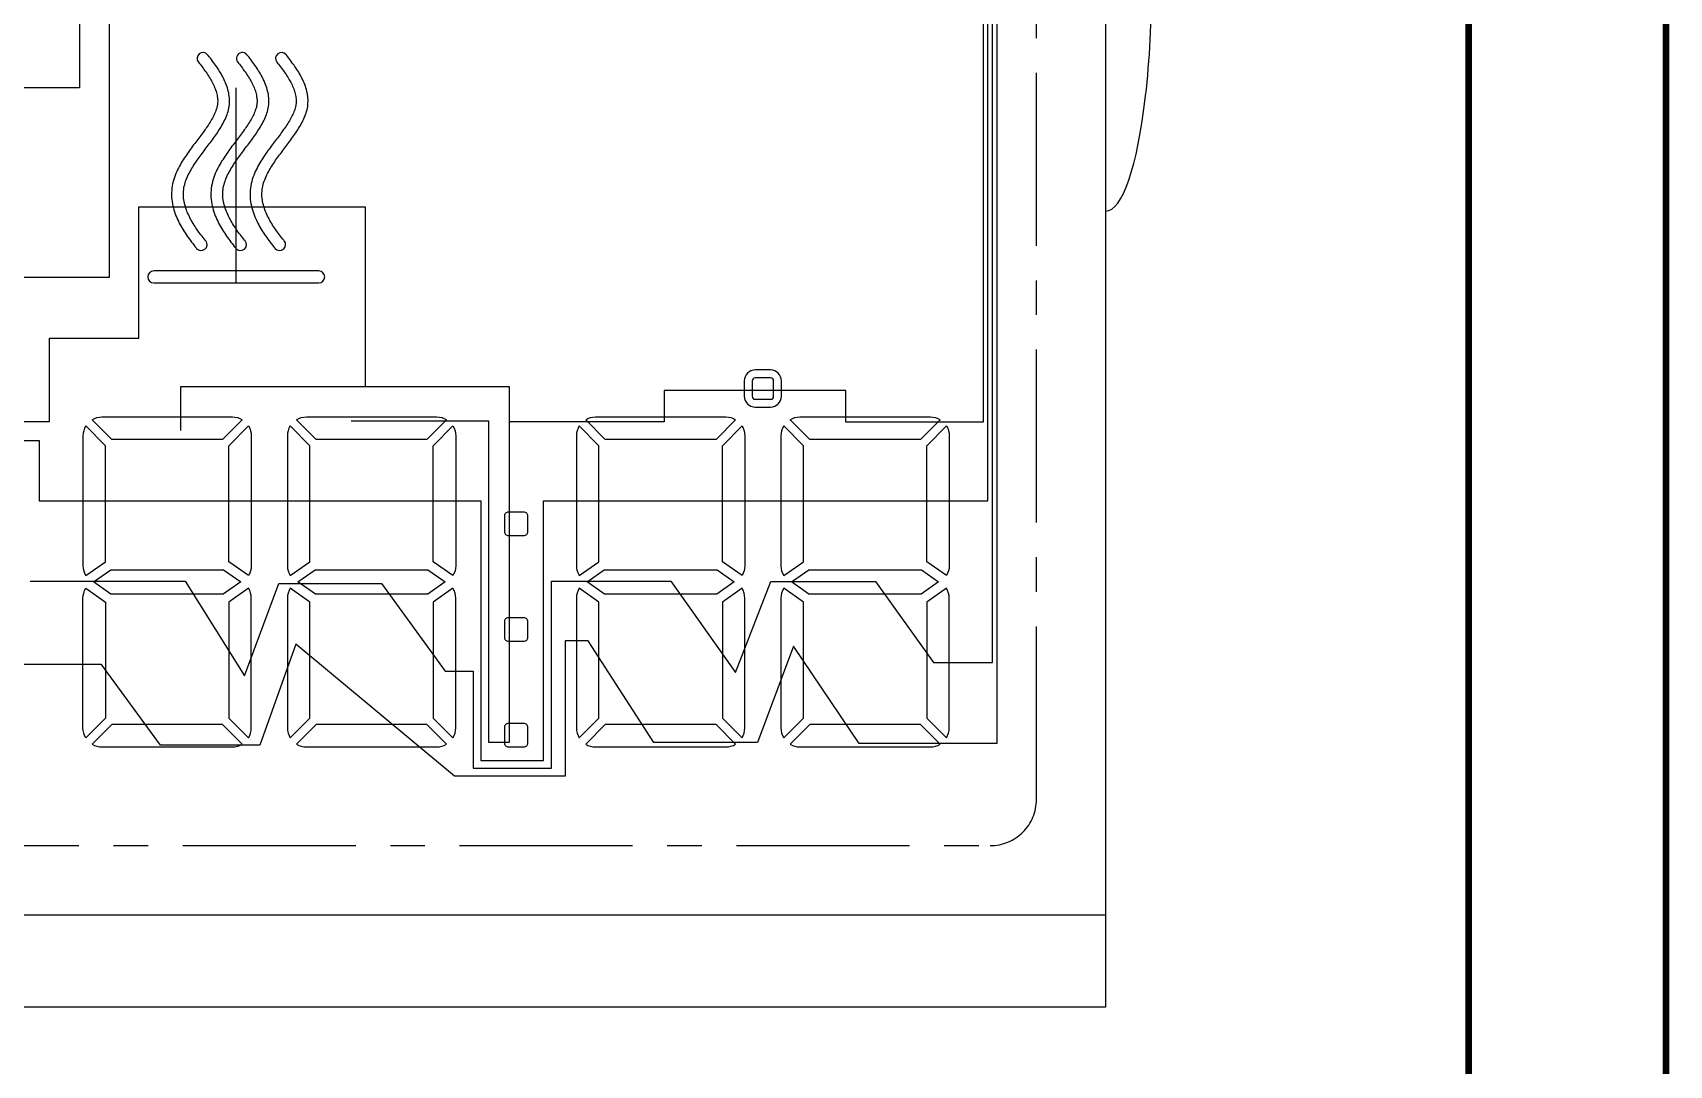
# Model space of a CAD drawing. Header units: millimetres. Extents: x 50 to 800, y 302 to 428.
# Drawn here: x 573.88 to 609.35, y 359.97 to 382.34 of the extents above; entities that cross this region are included whole.
import ezdxf

# ---------------------------------------------------------------- set-up
doc = ezdxf.new("R2010")
doc.units = ezdxf.units.MM
doc.header["$LTSCALE"] = 3
doc.linetypes.add('CENTER', pattern=[2, 1.25, -0.25, 0.25, -0.25])
for name, color, linetype in [('1', 4, 'CONTINUOUS'), ('com', 1, 'CONTINUOUS'), ('DWG', 7, 'CONTINUOUS'), ('title', 7, 'CONTINUOUS')]:
    doc.layers.add(name, color=color, linetype=linetype)

# ---------------------------------------------------------------- blocks, each defined once
blk = doc.blocks.new('SIGN-C')
at = {"layer": '1', "color": 4, "const_width": 0.238}
blk.add_lwpolyline([(0, 0), (0, 210), (297, 210), (297, 0)], close=True, dxfattribs=at)
at = {"layer": 'title', "const_width": 0.238}
blk.add_lwpolyline([(7.137, 7.137), (7.137, 202.863), (289.863, 202.863), (289.863, 7.137)], close=True, dxfattribs=at)
blk = doc.blocks.new('SPC')
at = {"layer": 'DWG'}
for points in [[(56.813, 18.351), (56.834, 18.381), (56.856, 18.411), (56.877, 18.441), (56.899, 18.471), (56.921, 18.501), (56.944, 18.531), (56.966, 18.56), (56.988, 18.59), (57.01, 18.62), (57.033, 18.649), (57.055, 18.679), (57.077, 18.709), (57.1, 18.738), (57.122, 18.768), (57.144, 18.798), (57.166, 18.828), (57.187, 18.858), (57.209, 18.888), (57.23, 18.919), (57.251, 18.95), (57.271, 18.98), (57.291, 19.012), (57.311, 19.043), (57.331, 19.075), (57.349, 19.107), (57.368, 19.139), (57.385, 19.171), (57.402, 19.204), (57.418, 19.238), (57.434, 19.272), (57.448, 19.306), (57.461, 19.341), (57.473, 19.376), (57.484, 19.411), (57.493, 19.447), (57.501, 19.483), (57.507, 19.52), (57.512, 19.557), (57.514, 19.594), (57.515, 19.631), (57.515, 19.668), (57.512, 19.705), (57.509, 19.742), (57.503, 19.779), (57.496, 19.815), (57.488, 19.851), (57.479, 19.887), (57.468, 19.923), (57.457, 19.958), (57.444, 19.993), (57.43, 20.027), (57.416, 20.061), (57.4, 20.095), (57.384, 20.128), (57.367, 20.161), (57.349, 20.194), (57.331, 20.226), (57.312, 20.258), (57.293, 20.29), (57.273, 20.321), (57.253, 20.352), (57.232, 20.383), (57.211, 20.414), (57.189, 20.444), (57.167, 20.474), (57.145, 20.503), (57.123, 20.533), (57.1, 20.562), (57.077, 20.591), (57.053, 20.62), (57.038, 20.639, 1), (56.839, 20.476), (56.854, 20.458), (56.876, 20.431), (56.897, 20.403), (56.919, 20.376), (56.94, 20.348), (56.96, 20.321), (56.981, 20.293), (57, 20.265), (57.02, 20.238), (57.038, 20.21), (57.057, 20.182), (57.075, 20.154), (57.092, 20.126), (57.108, 20.098), (57.124, 20.07), (57.139, 20.041), (57.154, 20.013), (57.168, 19.985), (57.18, 19.957), (57.192, 19.929), (57.204, 19.901), (57.214, 19.873), (57.223, 19.846), (57.231, 19.818), (57.238, 19.791), (57.244, 19.764), (57.249, 19.737), (57.253, 19.71), (57.256, 19.684), (57.258, 19.658), (57.258, 19.632), (57.257, 19.607), (57.255, 19.581), (57.252, 19.556), (57.248, 19.532), (57.243, 19.506), (57.236, 19.481), (57.228, 19.455), (57.219, 19.428), (57.209, 19.401), (57.198, 19.374), (57.185, 19.347), (57.172, 19.319), (57.158, 19.291), (57.143, 19.263), (57.127, 19.235), (57.11, 19.207), (57.093, 19.179), (57.075, 19.15), (57.056, 19.122), (57.037, 19.093), (57.018, 19.065), (56.998, 19.036), (56.978, 19.008), (56.957, 18.979), (56.936, 18.95), (56.915, 18.921), (56.893, 18.892), (56.871, 18.863), (56.85, 18.834), (56.827, 18.804), (56.805, 18.775), (56.783, 18.745), (56.76, 18.715), (56.737, 18.685), (56.715, 18.654), (56.692, 18.624), (56.669, 18.593), (56.647, 18.561), (56.624, 18.53), (56.602, 18.498), (56.579, 18.465), (56.557, 18.432), (56.535, 18.399), (56.513, 18.365), (56.491, 18.33), (56.47, 18.295), (56.449, 18.259), (56.429, 18.222), (56.409, 18.184), (56.39, 18.145), (56.371, 18.106), (56.353, 18.065), (56.337, 18.023), (56.321, 17.98), (56.307, 17.936), (56.294, 17.89), (56.282, 17.844), (56.273, 17.796), (56.266, 17.747), (56.261, 17.698), (56.259, 17.65), (56.259, 17.601), (56.26, 17.553), (56.264, 17.505), (56.27, 17.458), (56.278, 17.411), (56.287, 17.366), (56.298, 17.321), (56.31, 17.277), (56.324, 17.233), (56.338, 17.191), (56.354, 17.15), (56.371, 17.109), (56.388, 17.069), (56.407, 17.03), (56.426, 16.992), (56.446, 16.954), (56.466, 16.918), (56.487, 16.881), (56.508, 16.846), (56.53, 16.811), (56.552, 16.777), (56.575, 16.743), (56.597, 16.709), (56.621, 16.676), (56.644, 16.644), (56.668, 16.612), (56.692, 16.58), (56.716, 16.549), (56.74, 16.518), (56.765, 16.487), (56.789, 16.457), (56.801, 16.442, 1), (57, 16.606), (56.988, 16.62), (56.965, 16.649), (56.942, 16.678), (56.919, 16.707), (56.896, 16.736), (56.874, 16.766), (56.852, 16.796), (56.83, 16.826), (56.809, 16.856), (56.788, 16.887), (56.767, 16.917), (56.747, 16.949), (56.728, 16.98), (56.708, 17.012), (56.69, 17.044), (56.672, 17.077), (56.655, 17.109), (56.638, 17.143), (56.622, 17.176), (56.607, 17.21), (56.593, 17.244), (56.58, 17.279), (56.568, 17.314), (56.557, 17.349), (56.547, 17.385), (56.538, 17.421), (56.531, 17.458), (56.525, 17.494), (56.52, 17.531), (56.517, 17.568), (56.516, 17.605), (56.516, 17.642), (56.518, 17.679), (56.522, 17.716), (56.527, 17.753), (56.534, 17.789), (56.543, 17.825), (56.553, 17.861), (56.564, 17.896), (56.577, 17.931), (56.591, 17.966), (56.606, 18), (56.621, 18.033), (56.638, 18.066), (56.655, 18.099), (56.673, 18.132), (56.692, 18.164), (56.711, 18.196), (56.73, 18.227), (56.75, 18.258), (56.771, 18.289), (56.792, 18.32)], [(58.038, 19.347), (58.025, 19.319), (58.011, 19.291), (57.996, 19.263), (57.98, 19.235), (57.963, 19.207), (57.946, 19.179), (57.928, 19.15), (57.909, 19.122), (57.89, 19.093), (57.871, 19.065), (57.851, 19.036), (57.831, 19.008), (57.81, 18.979), (57.789, 18.95), (57.768, 18.921), (57.746, 18.892), (57.724, 18.863), (57.702, 18.834), (57.68, 18.804), (57.658, 18.775), (57.636, 18.745), (57.613, 18.715), (57.59, 18.685), (57.568, 18.654), (57.545, 18.624), (57.522, 18.593), (57.5, 18.561), (57.477, 18.53), (57.455, 18.498), (57.432, 18.465), (57.41, 18.432), (57.388, 18.399), (57.366, 18.365), (57.344, 18.33), (57.323, 18.295), (57.302, 18.259), (57.282, 18.222), (57.262, 18.184), (57.243, 18.145), (57.224, 18.106), (57.206, 18.065), (57.19, 18.023), (57.174, 17.98), (57.16, 17.936), (57.147, 17.89), (57.135, 17.844), (57.126, 17.796), (57.119, 17.747), (57.114, 17.698), (57.112, 17.65), (57.112, 17.601), (57.113, 17.553), (57.117, 17.505), (57.123, 17.458), (57.131, 17.411), (57.14, 17.366), (57.151, 17.321), (57.163, 17.277), (57.176, 17.233), (57.191, 17.191), (57.207, 17.15), (57.224, 17.109), (57.241, 17.069), (57.26, 17.03), (57.279, 16.992), (57.299, 16.954), (57.319, 16.918), (57.34, 16.881), (57.361, 16.846), (57.383, 16.811), (57.405, 16.777), (57.428, 16.743), (57.45, 16.709), (57.474, 16.676), (57.497, 16.644), (57.521, 16.612), (57.545, 16.58), (57.569, 16.549), (57.593, 16.518), (57.618, 16.487), (57.642, 16.457), (57.654, 16.442, 1), (57.853, 16.606), (57.841, 16.62), (57.818, 16.649), (57.795, 16.678), (57.772, 16.707), (57.749, 16.736), (57.727, 16.766), (57.705, 16.796), (57.683, 16.826), (57.662, 16.856), (57.641, 16.887), (57.62, 16.917), (57.6, 16.949), (57.581, 16.98), (57.561, 17.012), (57.543, 17.044), (57.525, 17.077), (57.508, 17.109), (57.491, 17.143), (57.475, 17.176), (57.46, 17.21), (57.446, 17.244), (57.433, 17.279), (57.421, 17.314), (57.41, 17.349), (57.4, 17.385), (57.391, 17.421), (57.384, 17.458), (57.378, 17.494), (57.373, 17.531), (57.37, 17.568), (57.369, 17.605), (57.369, 17.642), (57.371, 17.679), (57.375, 17.716), (57.38, 17.753), (57.387, 17.789), (57.396, 17.825), (57.406, 17.861), (57.417, 17.896), (57.43, 17.931), (57.444, 17.966), (57.459, 18), (57.474, 18.033), (57.491, 18.066), (57.508, 18.099), (57.526, 18.132), (57.545, 18.164), (57.564, 18.196), (57.583, 18.227), (57.603, 18.258), (57.624, 18.289), (57.645, 18.32), (57.666, 18.351), (57.687, 18.381), (57.709, 18.411), (57.73, 18.441), (57.752, 18.471), (57.774, 18.501), (57.796, 18.531), (57.819, 18.56), (57.841, 18.59), (57.863, 18.62), (57.886, 18.649), (57.908, 18.679), (57.93, 18.709), (57.953, 18.738), (57.975, 18.768), (57.997, 18.798), (58.018, 18.828), (58.04, 18.858), (58.062, 18.888), (58.083, 18.919), (58.104, 18.95), (58.124, 18.98), (58.144, 19.012), (58.164, 19.043), (58.184, 19.075), (58.202, 19.107), (58.221, 19.139), (58.238, 19.171), (58.255, 19.204), (58.271, 19.238), (58.287, 19.272), (58.301, 19.306), (58.314, 19.341), (58.326, 19.376), (58.337, 19.411), (58.346, 19.447), (58.354, 19.483), (58.36, 19.52), (58.365, 19.557), (58.367, 19.594), (58.368, 19.631), (58.368, 19.668), (58.365, 19.705), (58.362, 19.742), (58.356, 19.779), (58.349, 19.815), (58.341, 19.851), (58.332, 19.887), (58.321, 19.923), (58.31, 19.958), (58.297, 19.993), (58.283, 20.027), (58.269, 20.061), (58.253, 20.095), (58.237, 20.128), (58.22, 20.161), (58.202, 20.194), (58.184, 20.226), (58.165, 20.258), (58.146, 20.29), (58.126, 20.321), (58.106, 20.352), (58.085, 20.383), (58.064, 20.414), (58.042, 20.444), (58.02, 20.474), (57.998, 20.503), (57.975, 20.533), (57.953, 20.562), (57.93, 20.591), (57.906, 20.62), (57.891, 20.639, 1), (57.692, 20.476), (57.707, 20.458), (57.729, 20.431), (57.75, 20.403), (57.772, 20.376), (57.793, 20.348), (57.813, 20.321), (57.834, 20.293), (57.853, 20.265), (57.873, 20.238), (57.891, 20.21), (57.91, 20.182), (57.928, 20.154), (57.945, 20.126), (57.961, 20.098), (57.977, 20.07), (57.992, 20.041), (58.007, 20.013), (58.021, 19.985), (58.033, 19.957), (58.045, 19.929), (58.057, 19.901), (58.067, 19.873), (58.076, 19.846), (58.084, 19.818), (58.091, 19.791), (58.097, 19.764), (58.102, 19.737), (58.106, 19.71), (58.109, 19.684), (58.111, 19.658), (58.111, 19.632), (58.11, 19.607), (58.108, 19.581), (58.105, 19.556), (58.101, 19.532), (58.096, 19.506), (58.089, 19.481), (58.081, 19.455), (58.072, 19.428), (58.062, 19.401), (58.051, 19.374)], [(58.514, 18.351), (58.535, 18.381), (58.557, 18.411), (58.579, 18.441), (58.6, 18.471), (58.623, 18.501), (58.645, 18.531), (58.667, 18.561), (58.689, 18.59), (58.712, 18.62), (58.734, 18.65), (58.756, 18.679), (58.779, 18.709), (58.801, 18.739), (58.823, 18.768), (58.845, 18.798), (58.867, 18.828), (58.888, 18.858), (58.91, 18.889), (58.931, 18.919), (58.952, 18.95), (58.972, 18.981), (58.993, 19.012), (59.012, 19.043), (59.032, 19.075), (59.051, 19.107), (59.069, 19.139), (59.086, 19.172), (59.103, 19.205), (59.12, 19.238), (59.135, 19.272), (59.149, 19.306), (59.162, 19.341), (59.174, 19.376), (59.185, 19.411), (59.194, 19.447), (59.202, 19.484), (59.208, 19.52), (59.213, 19.557), (59.215, 19.594), (59.216, 19.631), (59.216, 19.668), (59.214, 19.705), (59.21, 19.742), (59.204, 19.779), (59.198, 19.815), (59.19, 19.851), (59.18, 19.887), (59.17, 19.923), (59.158, 19.958), (59.145, 19.993), (59.131, 20.027), (59.117, 20.062), (59.101, 20.095), (59.085, 20.129), (59.068, 20.162), (59.051, 20.194), (59.032, 20.227), (59.013, 20.259), (58.994, 20.29), (58.974, 20.322), (58.954, 20.353), (58.933, 20.383), (58.912, 20.414), (58.89, 20.444), (58.868, 20.474), (58.846, 20.504), (58.824, 20.533), (58.801, 20.562), (58.778, 20.591), (58.755, 20.62), (58.739, 20.639, 1), (58.54, 20.476), (58.555, 20.458), (58.577, 20.431), (58.599, 20.403), (58.62, 20.376), (58.641, 20.348), (58.662, 20.321), (58.682, 20.293), (58.702, 20.266), (58.721, 20.238), (58.74, 20.21), (58.758, 20.182), (58.776, 20.154), (58.793, 20.126), (58.809, 20.098), (58.825, 20.07), (58.841, 20.042), (58.855, 20.014), (58.869, 19.985), (58.882, 19.957), (58.894, 19.929), (58.905, 19.901), (58.915, 19.873), (58.924, 19.846), (58.932, 19.818), (58.939, 19.791), (58.946, 19.764), (58.95, 19.737), (58.954, 19.71), (58.957, 19.684), (58.959, 19.658), (58.959, 19.632), (58.958, 19.607), (58.957, 19.582), (58.954, 19.557), (58.949, 19.532), (58.944, 19.507), (58.937, 19.481), (58.93, 19.455), (58.92, 19.428), (58.91, 19.402), (58.899, 19.374), (58.886, 19.347), (58.873, 19.319), (58.859, 19.291), (58.844, 19.263), (58.828, 19.235), (58.811, 19.207), (58.794, 19.179), (58.776, 19.15), (58.758, 19.122), (58.739, 19.094), (58.719, 19.065), (58.699, 19.036), (58.679, 19.008), (58.658, 18.979), (58.637, 18.95), (58.616, 18.921), (58.594, 18.892), (58.573, 18.863), (58.551, 18.834), (58.528, 18.804), (58.506, 18.775), (58.484, 18.745), (58.461, 18.715), (58.439, 18.685), (58.416, 18.655), (58.393, 18.624), (58.371, 18.593), (58.348, 18.562), (58.325, 18.53), (58.303, 18.498), (58.28, 18.465), (58.258, 18.432), (58.236, 18.399), (58.214, 18.365), (58.193, 18.33), (58.171, 18.295), (58.15, 18.259), (58.13, 18.222), (58.11, 18.184), (58.091, 18.146), (58.072, 18.106), (58.055, 18.065), (58.038, 18.023), (58.022, 17.98), (58.008, 17.936), (57.995, 17.891), (57.984, 17.844), (57.974, 17.796), (57.967, 17.747), (57.963, 17.699), (57.96, 17.65), (57.96, 17.601), (57.962, 17.553), (57.965, 17.505), (57.971, 17.458), (57.979, 17.411), (57.988, 17.366), (57.999, 17.321), (58.011, 17.277), (58.025, 17.234), (58.039, 17.191), (58.055, 17.15), (58.072, 17.109), (58.089, 17.069), (58.108, 17.03), (58.127, 16.992), (58.147, 16.955), (58.167, 16.918), (58.188, 16.882), (58.209, 16.846), (58.231, 16.811), (58.253, 16.777), (58.276, 16.743), (58.299, 16.709), (58.322, 16.676), (58.345, 16.644), (58.369, 16.612), (58.393, 16.58), (58.417, 16.549), (58.441, 16.518), (58.466, 16.487), (58.49, 16.457), (58.503, 16.442, 1), (58.701, 16.606), (58.69, 16.62), (58.666, 16.649), (58.643, 16.678), (58.62, 16.707), (58.597, 16.736), (58.575, 16.766), (58.553, 16.796), (58.531, 16.826), (58.51, 16.856), (58.489, 16.887), (58.468, 16.918), (58.448, 16.949), (58.429, 16.98), (58.41, 17.012), (58.391, 17.044), (58.373, 17.077), (58.356, 17.11), (58.339, 17.143), (58.323, 17.176), (58.308, 17.21), (58.294, 17.245), (58.281, 17.279), (58.269, 17.314), (58.258, 17.35), (58.248, 17.385), (58.239, 17.421), (58.232, 17.458), (58.226, 17.494), (58.221, 17.531), (58.218, 17.568), (58.217, 17.605), (58.217, 17.642), (58.219, 17.679), (58.223, 17.716), (58.228, 17.753), (58.235, 17.79), (58.244, 17.826), (58.254, 17.861), (58.265, 17.897), (58.278, 17.931), (58.292, 17.966), (58.307, 18), (58.322, 18.033), (58.339, 18.067), (58.356, 18.099), (58.374, 18.132), (58.393, 18.164), (58.412, 18.196), (58.432, 18.227), (58.452, 18.259), (58.472, 18.29), (58.493, 18.32)], [(59.448, 15.695, 1), (59.448, 15.953), (55.873, 15.953, 1), (55.873, 15.695)], [(69.475, 13.572, 0.414214), (69.239, 13.809), (68.905, 13.809, 0.414214), (68.669, 13.572), (68.669, 13.239, 0.414214), (68.905, 13.002), (69.239, 13.002, 0.414214), (69.475, 13.239)], [(68.839, 13.572), (68.839, 13.239, 0.414214), (68.905, 13.172), (69.239, 13.172, 0.414214), (69.305, 13.239), (69.305, 13.572, 0.414214), (69.239, 13.639), (68.905, 13.639, 0.414214)], [(57.788, 12.731), (57.363, 12.303), (54.963, 12.303), (54.538, 12.731, -0.136063), (54.749, 12.79), (57.577, 12.79, -0.136063)], [(61.792, 12.303), (59.393, 12.303), (58.967, 12.731, -0.136063), (59.179, 12.79), (62.006, 12.79, -0.136063), (62.218, 12.731)], [(68.057, 12.303), (65.657, 12.303), (65.232, 12.731, -0.136063), (65.443, 12.79), (68.271, 12.79, -0.136063), (68.482, 12.731)], [(72.487, 12.303), (70.087, 12.303), (69.662, 12.731, -0.136063), (69.873, 12.79), (72.701, 12.79, -0.136063), (72.912, 12.731)], [(54.339, 12.379), (54.339, 9.566, 0.139094), (54.4, 9.351), (54.825, 9.65), (54.825, 12.167), (54.4, 12.595, 0.139094)], [(57.926, 12.595, -0.139094), (57.987, 12.379), (57.987, 9.566, -0.139094), (57.926, 9.351), (57.501, 9.65), (57.501, 12.167)], [(58.83, 12.595, 0.139094), (58.768, 12.379), (58.768, 9.566, 0.139094), (58.83, 9.351), (59.255, 9.65), (59.255, 12.167)], [(62.356, 12.595, -0.139094), (62.417, 12.379), (62.417, 9.566, -0.139094), (62.356, 9.351), (61.93, 9.65), (61.93, 12.167)], [(65.094, 12.595, 0.139094), (65.033, 12.379), (65.033, 9.566, 0.139094), (65.094, 9.351), (65.519, 9.65), (65.519, 12.167)], [(68.62, 12.595, -0.139094), (68.681, 12.379), (68.681, 9.566, -0.139094), (68.62, 9.351), (68.195, 9.65), (68.195, 12.167)], [(69.524, 12.595, 0.139094), (69.463, 12.379), (69.463, 9.566, 0.139094), (69.524, 9.351), (69.949, 9.65), (69.949, 12.167)], [(73.05, 12.595, -0.139094), (73.111, 12.379), (73.111, 9.566, -0.139094), (73.05, 9.351), (72.625, 9.65), (72.625, 12.167)], [(63.47, 10.641), (63.47, 10.307, 0.414214), (63.558, 10.22), (63.892, 10.22, 0.414214), (63.979, 10.307), (63.979, 10.641, 0.414214), (63.892, 10.729), (63.558, 10.729, 0.414214)], [(54.825, 6.262), (54.4, 5.834, -0.139094), (54.339, 6.049), (54.339, 8.863, -0.139094), (54.4, 9.078), (54.825, 8.779)], [(57.501, 8.779), (57.501, 6.262), (57.926, 5.834, 0.139094), (57.987, 6.049), (57.987, 8.863, 0.139094), (57.926, 9.078)], [(58.83, 9.078, 0.139094), (58.768, 8.863), (58.768, 6.049, 0.139094), (58.83, 5.834), (59.255, 6.262), (59.255, 8.779)], [(61.93, 8.779), (61.93, 6.262), (62.356, 5.834, 0.139094), (62.417, 6.049), (62.417, 8.863, 0.139094), (62.356, 9.078)], [(65.094, 9.078, 0.139094), (65.033, 8.863), (65.033, 6.049, 0.139094), (65.094, 5.834), (65.519, 6.262), (65.519, 8.779)], [(68.195, 8.779), (68.195, 6.262), (68.62, 5.834, 0.139094), (68.681, 6.049), (68.681, 8.863, 0.139094), (68.62, 9.078)], [(69.524, 9.078, 0.139094), (69.463, 8.863), (69.463, 6.049, 0.139094), (69.524, 5.834), (69.949, 6.262), (69.949, 8.779)], [(72.625, 8.779), (72.625, 6.262), (73.05, 5.834, 0.139094), (73.111, 6.049), (73.111, 8.863, 0.139094), (73.05, 9.078)], [(63.979, 8.017), (63.979, 8.351, 0.414214), (63.892, 8.439), (63.558, 8.439, 0.414214), (63.47, 8.351), (63.47, 8.017, 0.414214), (63.558, 7.929), (63.892, 7.929, 0.414214)], [(57.788, 5.697), (57.363, 6.125), (54.963, 6.125), (54.538, 5.697, 0.136063), (54.749, 5.639), (57.577, 5.639, 0.136063)], [(61.792, 6.125), (59.393, 6.125), (58.967, 5.697, 0.136063), (59.179, 5.639), (62.006, 5.639, 0.136063), (62.218, 5.697)], [(63.47, 6.06), (63.47, 5.727, 0.414214), (63.558, 5.639), (63.892, 5.639, 0.414214), (63.979, 5.727), (63.979, 6.06, 0.414214), (63.892, 6.148), (63.558, 6.148, 0.414214)], [(68.057, 6.125), (65.657, 6.125), (65.232, 5.697, 0.136063), (65.443, 5.639), (68.271, 5.639, 0.136063), (68.482, 5.697)], [(72.487, 6.125), (70.087, 6.125), (69.662, 5.697, 0.136063), (69.873, 5.639), (72.701, 5.639, 0.136063), (72.912, 5.697)]]:
    blk.add_lwpolyline(points, format="xyb", close=True, dxfattribs=at)
for points in [[(57.38, 8.95), (54.945, 8.95), (54.569, 9.214), (54.942, 9.477), (57.384, 9.477), (57.757, 9.214)], [(61.81, 8.95), (59.375, 8.95), (58.998, 9.214), (59.371, 9.477), (61.814, 9.477), (62.187, 9.214)], [(68.075, 8.95), (65.639, 8.95), (65.263, 9.214), (65.636, 9.477), (68.078, 9.477), (68.451, 9.214)], [(72.881, 9.214), (72.505, 8.95), (70.069, 8.95), (69.693, 9.214), (70.066, 9.477), (72.508, 9.477)]]:
    blk.add_lwpolyline(points, close=True, dxfattribs=at)
blk = doc.blocks.new('DWG')
at = {"layer": 'DWG'}
blk.add_line((0, 2), (76.5, 2), dxfattribs=at)
blk.add_lwpolyline([(0, 0), (0, 44.5), (76.5, 44.5), (76.5, 0)], close=True, dxfattribs=at)
at = {"layer": 'DWG', "linetype": 'CENTER'}
blk.add_lwpolyline([(2.5, 3.5), (74, 3.5, 0.414214), (75, 4.5), (75, 40, 0.414214), (74, 41), (2.5, 41, 0.414214), (1.5, 40), (1.5, 4.5, 0.414214)], format="xyb", close=True, dxfattribs=at)
at = {"layer": 'DWG'}
blk.add_ellipse((76.5, 22.25), major_axis=(0, -5), ratio=0.2, start_param=0, end_param=3.141593, dxfattribs=at)
blk.add_blockref('SPC', (0, 0), dxfattribs=at)

msp = doc.modelspace()

# ---------------------------------------------------------------- linework, layer by layer
at = {"layer": 'com', "color": 6}
msp.add_lwpolyline([(569.881, 400.448), (580.826, 400.448), (580.826, 399.38), (594.778, 399.38), (594.778, 366.941), (591.795, 366.941), (590.367, 369.054), (589.591, 366.962), (587.345, 366.962), (585.922, 369.165), (585.423, 369.165), (585.423, 366.235), (583.024, 366.235), (579.585, 369.096), (578.806, 366.907), (576.65, 366.907), (575.375, 368.652), (570.143, 368.652)], dxfattribs=at)
at = {"layer": 'com', "color": 2}
msp.add_lwpolyline([(573.824, 370.458), (577.187, 370.458), (578.473, 368.412), (579.215, 370.413), (581.44, 370.413), (582.819, 368.509), (583.424, 368.509), (583.424, 366.408), (585.122, 366.408), (585.122, 370.462), (587.709, 370.462), (589.11, 368.481), (589.88, 370.455), (592.147, 370.455), (593.404, 368.695), (594.678, 368.695), (594.678, 397.914), (573.87, 397.914)], dxfattribs=at)
at = {"layer": 'com', "color": 5}
for points in [[(540.781, 396.742), (540.781, 377.047), (575.55, 377.047), (575.55, 385.9), (584.918, 385.9), (584.918, 395.527), (594.478, 395.527), (594.478, 373.909), (591.505, 373.909), (591.505, 374.594), (587.568, 374.594), (587.568, 373.914), (584.217, 373.914)], [(578.294, 376.924), (578.294, 381.152)], [(538.038, 372.289), (538.038, 368.185), (545.954, 368.185), (545.954, 373.92), (574.249, 373.92), (574.249, 375.727), (576.185, 375.727), (576.185, 378.569), (581.086, 378.569), (581.086, 374.672)], [(580.78, 373.934), (583.758, 373.934), (583.758, 366.972), (584.217, 366.972), (584.217, 374.672), (577.084, 374.672), (577.084, 373.726)]]:
    msp.add_lwpolyline(points, dxfattribs=at)
at = {"layer": 'com'}
msp.add_lwpolyline([(551.565, 373.507), (574.024, 373.507), (574.024, 372.202), (583.59, 372.202), (583.59, 366.577), (584.953, 366.577), (584.953, 372.202), (594.578, 372.202), (594.578, 396.769), (582.149, 396.769), (582.149, 391.963), (575.715, 391.963), (576.392, 392.949), (575.432, 393.492), (574.893, 392.902), (574.893, 381.152), (540.881, 381.152)], dxfattribs=at)

# ---------------------------------------------------------------- block references
at = {"layer": 'DWG'}
msp.add_blockref('DWG', (520.633, 361.229), dxfattribs=at)
at = {"layer": 'title', "xscale": 0.5987992081486201, "yscale": 0.5987992081486201, "zscale": 0.5987992081486242}
msp.add_blockref('SIGN-C', (431.432, 302.253), dxfattribs=at)

doc.saveas('drawing.dxf')
